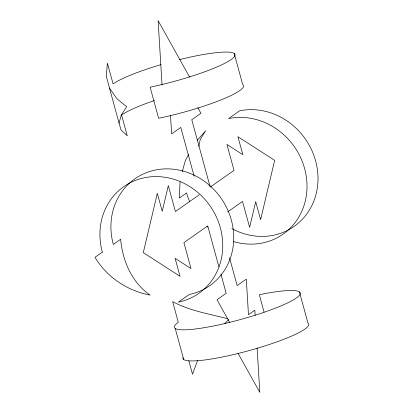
<?xml version="1.0" encoding="UTF-8"?>
<svg xmlns="http://www.w3.org/2000/svg" width="413" height="413" viewBox="0 0 413 413"><rect width="100%" height="100%" fill="white"/><g stroke="black" fill="none" stroke-linecap="round" stroke-linejoin="round"><path stroke-width="0.62" d="M180.063 181.761L179.263 198.085L186.593 192.938A65.233 59.446 54.9 0 0 189.681 201.828M198.829 146.372L200.222 139.506L205.622 130.73L197.352 140.229M182.226 171.829L185.287 160.703L188.54 154.617M154.421 100.529A65.233 9.866 -15.3 0 0 121.592 115.015L127.266 135.748L121.024 129.956L119.052 123.089L121.314 114.979L126.677 106.761L116.848 98.661L109.46 88.026L106.301 76.142L107.416 63.184L113.085 83.916A65.233 9.866 -15.3 0 1 161.013 64.635M197.626 360.389L192.489 374.178L188.824 360.761M224.832 323.699L228.647 319.538M199.216 194.812L175.401 211.544L168.313 185.628L162.232 211.306L157.322 193.351L143.28 252.648L180.011 276.282L175.097 258.326L191.002 268.558L183.909 242.643L207.724 225.911L218.885 266.71M227.517 212.003L242.534 201.456L249.622 227.372L255.699 201.694L260.613 219.649L274.655 160.352L237.924 136.718L242.839 154.674L226.933 144.442L234.026 170.357L210.207 187.089L191.777 119.708L200.935 113.27L197.842 107.721M227.847 318.779C209.226 313.926 189.753 310.85 172.639 301.609L178.313 322.341A65.233 9.866 -15.3 0 0 215.343 325.609A65.233 9.866 -15.3 0 0 296.343 297.985A65.233 9.866 -15.3 0 0 259.307 294.717L264.072 312.135M189.619 77.138L158.122 20.65L162.025 84.804M229.685 322.481L217.001 299.73L226.159 293.292L220.919 274.129M237.981 353.198L259.808 392.35L257.118 348.082M234.202 53.468L242.71 84.567A65.233 9.866 -15.3 0 1 158.623 118.283L150.115 87.184A65.233 9.866 -15.3 0 0 233.335 57.784A65.233 9.866 -15.3 0 0 179.309 59.658M299.425 291.893L307.933 322.992A65.233 9.866 -15.3 0 1 250.159 350.307A65.233 9.866 -15.3 0 1 182.887 357.756M229.54 257.753L237.15 285.569L246.308 279.136L248.471 314.691L254.816 310.235L255.131 315.367M194.146 176.268L180.786 127.431L171.622 133.864L170.507 115.454M109.46 88.026L119.052 123.089M175.226 328.433L183.733 359.532M233.231 241.486A65.233 59.446 54.9 0 0 306.978 183.826A65.233 59.446 54.9 0 0 228.59 118.562L239.581 110.839A65.233 59.446 54.9 0 1 317.881 182.768A65.233 59.446 54.9 0 1 231.874 228.611M207.951 227.248A65.233 59.446 54.9 0 1 207.011 226.401M102.321 252.142L94.995 257.294C106.822 277.206 127.483 290.845 150.125 295.104C131.881 282.58 122.532 260.799 120.642 239.272L113.317 244.419A65.233 59.446 54.9 0 1 155.314 170.042A65.233 59.446 54.9 0 1 231.342 220.062A65.233 59.446 54.9 0 1 189.345 294.438L178.354 302.161A65.233 59.446 54.9 0 0 220.351 227.785A65.233 59.446 54.9 0 0 144.323 177.766A65.233 59.446 54.9 0 0 102.321 252.142"/></g></svg>
